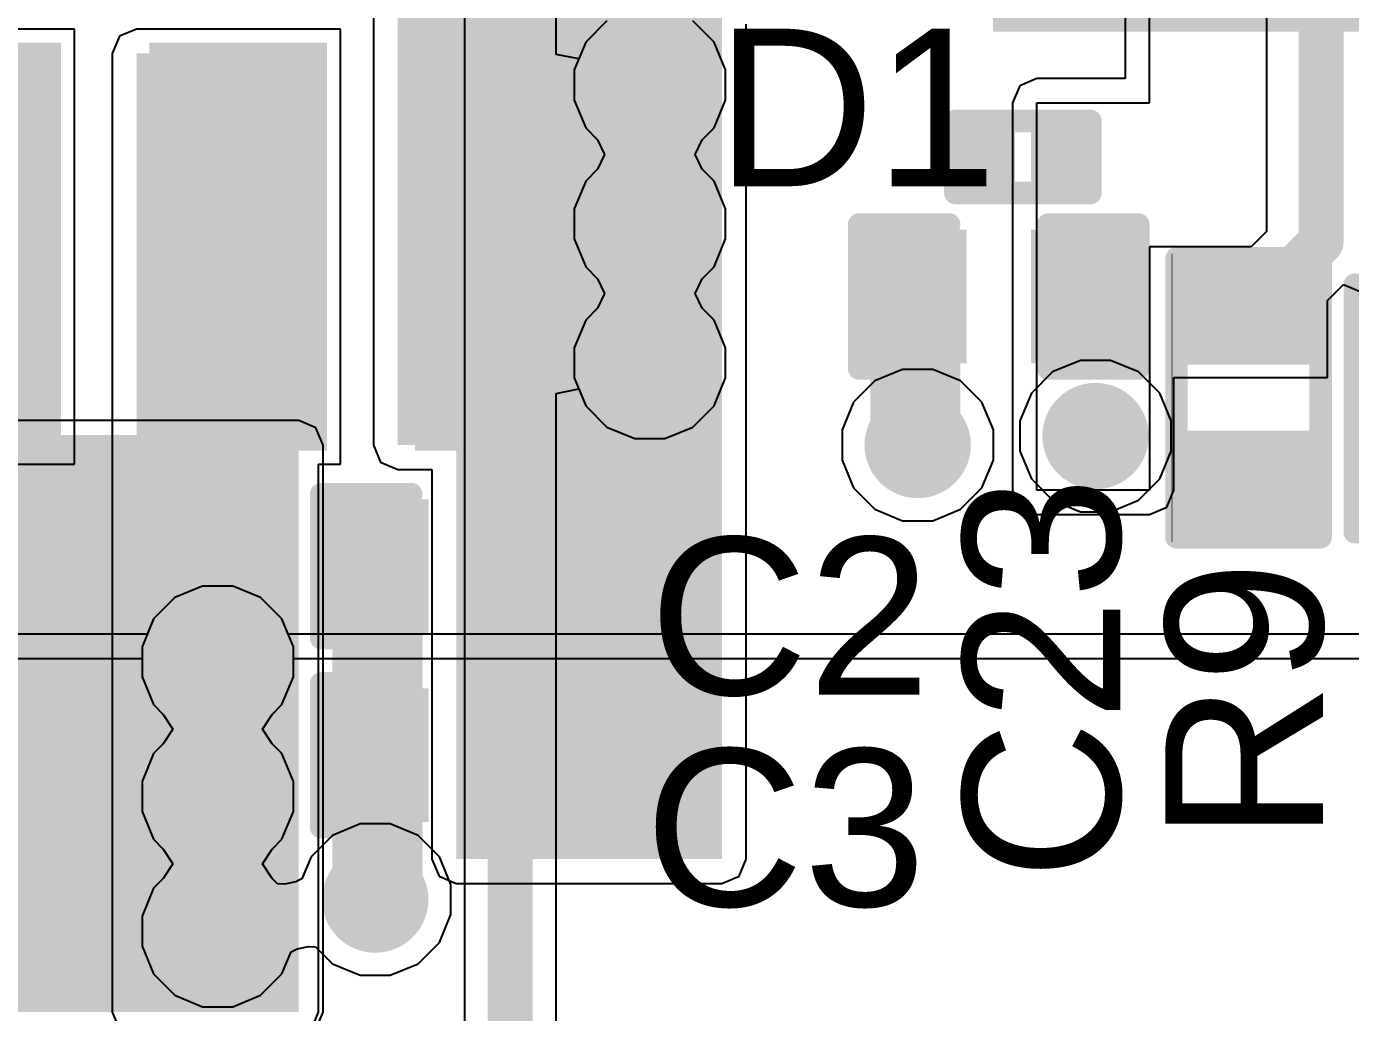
# Model space of a CAD drawing. Header units: inches. Extents: x -4.4 to 45.3, y -0.3 to 53.7.
# Drawn here: x 13.45 to 20.92, y 37.44 to 43 of the extents above; entities that cross this region are included whole.
import ezdxf

# ---------------------------------------------------------------- set-up
doc = ezdxf.new("R2010")
doc.units = ezdxf.units.IN
for name, color, linetype in [('Bottom Layer', 5, 'Continuous'), ('Bottom Paste', 16, 'Continuous'), ('Bottom Solder', 6, 'Continuous'), ('Signal_1', 16, 'Continuous'), ('Signal_2', 76, 'Continuous'), ('Top Layer', 1, 'Continuous'), ('Top Overlay', 2, 'Continuous'), ('Top Paste', 8, 'Continuous'), ('Top Solder', 216, 'Continuous'), ('Via Holes', 16, 'Continuous')]:
    doc.layers.add(name, color=color, linetype=linetype)
doc.styles.add('Arial', font='', dxfattribs={"height": 0.2})
doc.styles.get('Arial').set_extended_font_data('Arial')

# ---------------------------------------------------------------- blocks, each defined once
blk = doc.blocks.new('S___23_4')
at = {"layer": 'Top Layer'}
for points in [[(-0.41, 1.46), (0.41, 1.46), (0.41, 0.54), (-0.41, 0.54)], [(-1.36, -0.54), (-0.54, -0.54), (-0.54, -1.46), (-1.36, -1.46)], [(0.54, -0.54), (1.36, -0.54), (1.36, -1.46), (0.54, -1.46)]]:
    blk.add_hatch(color=1, dxfattribs=at).paths.add_polyline_path(points)
at = {"layer": 'Top Paste'}
for points in [[(-0.41, 1.46), (0.41, 1.46), (0.41, 0.54), (-0.41, 0.54)], [(-1.36, -0.54), (-0.54, -0.54), (-0.54, -1.46), (-1.36, -1.46)], [(0.54, -0.54), (1.36, -0.54), (1.36, -1.46), (0.54, -1.46)]]:
    blk.add_hatch(color=8, dxfattribs=at).paths.add_polyline_path(points)
at = {"layer": 'Top Solder'}
for points in [[(-0.5116, 1.5616), (0.5116, 1.5616), (0.5116, 0.4384), (-0.5116, 0.4384)], [(-1.4616, -0.4384), (-0.4384, -0.4384), (-0.4384, -1.5616), (-1.4616, -1.5616)], [(0.4384, -0.4384), (1.4616, -0.4384), (1.4616, -1.5616), (0.4384, -1.5616)]]:
    blk.add_hatch(color=216, dxfattribs=at).paths.add_polyline_path(points)
at = {"layer": 'Top Overlay'}
for points in [[(-1.5494, 0.8128, 0.127, 0.127, 0), (-1.5494, -0.5842, 0.127, 0.127, 0)], [(-0.5588, 0.8128, 0.127, 0.127, 0), (-1.5494, 0.8128, 0.127, 0.127, 0)], [(1.5494, 0.8128, 0.127, 0.127, 0), (0.5588, 0.8128, 0.127, 0.127, 0)], [(1.5494, 0.8128, 0.127, 0.127, 0), (1.5494, -0.5842, 0.127, 0.127, 0)], [(0.3302, -0.7874, 0.127, 0.127, 0), (-0.3302, -0.7874, 0.127, 0.127, 0)], [(-1.5494, -1.1684, 0.127, 0.127, 0), (-1.6764, -1.0414, 0.127, 0.127, 0)], [(-1.6764, -1.0414, 0.127, 0.127, 0), (-1.6764, -1.2954, 0.127, 0.127, 0)], [(-1.5494, -1.1684, 0.127, 0.127, 0), (-1.6764, -1.2954, 0.127, 0.127, 0)]]:
    blk.add_lwpolyline(points, format="xyseb", dxfattribs=at)
for points in [[(-1.5812, 0.8128, 0.0635, 0.0635, 1), (-1.5176, 0.8128, 0.0635, 0.0635, 1)], [(-1.5812, 0.8128, 0.0635, 0.0635, 1), (-1.5176, 0.8128, 0.0635, 0.0635, 1)], [(-0.5905, 0.8128, 0.0635, 0.0635, 1), (-0.5271, 0.8128, 0.0635, 0.0635, 1)], [(0.5271, 0.8128, 0.0635, 0.0635, 1), (0.5905, 0.8128, 0.0635, 0.0635, 1)], [(1.5176, 0.8128, 0.0635, 0.0635, 1), (1.5812, 0.8128, 0.0635, 0.0635, 1)], [(1.5176, 0.8128, 0.0635, 0.0635, 1), (1.5812, 0.8128, 0.0635, 0.0635, 1)], [(-1.5812, -0.5842, 0.0635, 0.0635, 1), (-1.5176, -0.5842, 0.0635, 0.0635, 1)], [(1.5176, -0.5842, 0.0635, 0.0635, 1), (1.5812, -0.5842, 0.0635, 0.0635, 1)], [(-0.3619, -0.7874, 0.0635, 0.0635, 1), (-0.2984, -0.7874, 0.0635, 0.0635, 1)], [(0.2984, -0.7874, 0.0635, 0.0635, 1), (0.3619, -0.7874, 0.0635, 0.0635, 1)], [(-1.7082, -1.0414, 0.0635, 0.0635, 1), (-1.6446, -1.0414, 0.0635, 0.0635, 1)], [(-1.7082, -1.0414, 0.0635, 0.0635, 1), (-1.6446, -1.0414, 0.0635, 0.0635, 1)], [(-1.5812, -1.1684, 0.0635, 0.0635, 1), (-1.5176, -1.1684, 0.0635, 0.0635, 1)], [(-1.5812, -1.1684, 0.0635, 0.0635, 1), (-1.5176, -1.1684, 0.0635, 0.0635, 1)], [(-1.7082, -1.2954, 0.0635, 0.0635, 1), (-1.6446, -1.2954, 0.0635, 0.0635, 1)], [(-1.7082, -1.2954, 0.0635, 0.0635, 1), (-1.6446, -1.2954, 0.0635, 0.0635, 1)]]:
    blk.add_lwpolyline(points, format="xyseb", close=True, dxfattribs=at)
blk = doc.blocks.new('TYPE_C_31_M_12__32')
at = {"layer": 'Top Solder'}
for points in [[(2.0016, 1.6734), (1.4984, 1.6734), (1.4984, 3.0766), (2.0016, 3.0766)], [(2.8016, 1.6734), (1.9984, 1.6734), (1.9984, 3.0766), (2.8016, 3.0766)], [(2.7984, 3.0766), (3.6016, 3.0766), (3.6016, 1.6734), (2.7984, 1.6734)]]:
    blk.add_hatch(color=216, dxfattribs=at).paths.add_polyline_path(points)
blk = doc.blocks.new('SMB__B_44')
at = {"layer": 'Bottom Layer'}
blk.add_hatch(color=5, dxfattribs=at).paths.add_polyline_path([(-0.9, 1.2), (-0.9, -1.2), (-3.7, -1.2), (-3.7, 1.2)])
at = {"layer": 'Bottom Paste'}
blk.add_hatch(color=16, dxfattribs=at).paths.add_polyline_path([(-0.9, 1.2), (-0.9, -1.2), (-3.7, -1.2), (-3.7, 1.2)])
at = {"layer": 'Bottom Solder'}
blk.add_hatch(color=6, dxfattribs=at).paths.add_polyline_path([(-0.7984, 1.3016), (-0.7984, -1.3016), (-3.8016, -1.3016), (-3.8016, 1.3016)])
blk = doc.blocks.new('SOT_223_5_55')
at = {"layer": 'Top Layer'}
for points in [[(1.75, 2.0501), (-1.75, 2.0501), (-1.75, 4.2501), (1.75, 4.2501)], [(-1.7999, -4.2501), (-2.6999, -4.2501), (-2.6999, -2.0501), (-1.7999, -2.0501)], [(-0.3001, -4.2501), (-1.2001, -4.2501), (-1.2001, -2.0501), (-0.3001, -2.0501)], [(1.2001, -4.2501), (0.3001, -4.2501), (0.3001, -2.0501), (1.2001, -2.0501)], [(2.6999, -4.2501), (1.7999, -4.2501), (1.7999, -2.0501), (2.6999, -2.0501)]]:
    blk.add_hatch(color=1, dxfattribs=at).paths.add_polyline_path(points)
at = {"layer": 'Top Paste'}
for points in [[(1.75, 2.0501), (-1.75, 2.0501), (-1.75, 4.2501), (1.75, 4.2501)], [(-1.7999, -4.2501), (-2.6999, -4.2501), (-2.6999, -2.0501), (-1.7999, -2.0501)], [(-0.3001, -4.2501), (-1.2001, -4.2501), (-1.2001, -2.0501), (-0.3001, -2.0501)], [(1.2001, -4.2501), (0.3001, -4.2501), (0.3001, -2.0501), (1.2001, -2.0501)], [(2.6999, -4.2501), (1.7999, -4.2501), (1.7999, -2.0501), (2.6999, -2.0501)]]:
    blk.add_hatch(color=8, dxfattribs=at).paths.add_polyline_path(points)
at = {"layer": 'Top Solder'}
for points in [[(1.8008, 1.9993), (-1.8008, 1.9993), (-1.8008, 4.3009), (1.8008, 4.3009)], [(-1.7491, -4.3009), (-2.7507, -4.3009), (-2.7507, -1.9993), (-1.7491, -1.9993)], [(-0.2493, -4.3009), (-1.2509, -4.3009), (-1.2509, -1.9993), (-0.2493, -1.9993)], [(1.2509, -4.3009), (0.2493, -4.3009), (0.2493, -1.9993), (1.2509, -1.9993)], [(2.7507, -4.3009), (1.7491, -4.3009), (1.7491, -1.9993), (2.7507, -1.9993)]]:
    blk.add_hatch(color=216, dxfattribs=at).paths.add_polyline_path(points)
at = {"layer": 'Top Overlay'}
for points in [[(-3.302, 1.778, 0.127, 0.127, 0), (3.302, 1.778, 0.127, 0.127, 0)], [(-3.302, -1.778, 0.127, 0.127, 0), (-3.302, 1.778, 0.127, 0.127, 0)], [(3.302, -1.778, 0.127, 0.127, 0), (3.302, 1.778, 0.127, 0.127, 0)], [(-3.302, -1.778, 0.127, 0.127, 0), (3.302, -1.778, 0.127, 0.127, 0)], [(-2.9718, -3.2766, 0.127, 0.127, 0), (-2.9718, -3.0226, 0.127, 0.127, 0)], [(-2.9718, -3.0226, 0.127, 0.127, 0), (-2.8448, -3.1496, 0.127, 0.127, 0)], [(-2.9718, -3.2766, 0.127, 0.127, 0), (-2.8448, -3.1496, 0.127, 0.127, 0)]]:
    blk.add_lwpolyline(points, format="xyseb", dxfattribs=at)
for points in [[(-3.3338, 1.778, 0.0635, 0.0635, 1), (-3.2702, 1.778, 0.0635, 0.0635, 1)], [(-3.3338, 1.778, 0.0635, 0.0635, 1), (-3.2702, 1.778, 0.0635, 0.0635, 1)], [(3.2702, 1.778, 0.0635, 0.0635, 1), (3.3338, 1.778, 0.0635, 0.0635, 1)], [(3.2702, 1.778, 0.0635, 0.0635, 1), (3.3338, 1.778, 0.0635, 0.0635, 1)], [(-3.3338, -1.778, 0.0635, 0.0635, 1), (-3.2702, -1.778, 0.0635, 0.0635, 1)], [(-3.3338, -1.778, 0.0635, 0.0635, 1), (-3.2702, -1.778, 0.0635, 0.0635, 1)], [(3.2702, -1.778, 0.0635, 0.0635, 1), (3.3338, -1.778, 0.0635, 0.0635, 1)], [(3.2702, -1.778, 0.0635, 0.0635, 1), (3.3338, -1.778, 0.0635, 0.0635, 1)], [(-3.0036, -3.0226, 0.0635, 0.0635, 1), (-2.94, -3.0226, 0.0635, 0.0635, 1)], [(-3.0036, -3.0226, 0.0635, 0.0635, 1), (-2.94, -3.0226, 0.0635, 0.0635, 1)], [(-2.8765, -3.1496, 0.0635, 0.0635, 1), (-2.8131, -3.1496, 0.0635, 0.0635, 1)], [(-2.8765, -3.1496, 0.0635, 0.0635, 1), (-2.8131, -3.1496, 0.0635, 0.0635, 1)], [(-3.0036, -3.2766, 0.0635, 0.0635, 1), (-2.94, -3.2766, 0.0635, 0.0635, 1)], [(-3.0036, -3.2766, 0.0635, 0.0635, 1), (-2.94, -3.2766, 0.0635, 0.0635, 1)]]:
    blk.add_lwpolyline(points, format="xyseb", close=True, dxfattribs=at)
blk = doc.blocks.new('R___0402_60')
at = {"layer": 'Top Layer'}
for points in [[(-0.6985, -0.3175), (-0.6985, 0.3175), (-0.2413, 0.3175), (-0.2413, -0.3175)], [(0.2413, -0.3175), (0.2413, 0.3175), (0.6985, 0.3175), (0.6985, -0.3175)]]:
    blk.add_hatch(color=1, dxfattribs=at).paths.add_polyline_path(points)
at = {"layer": 'Top Paste'}
for points in [[(-0.6985, -0.3175), (-0.6985, 0.3175), (-0.2413, 0.3175), (-0.2413, -0.3175)], [(0.2413, -0.3175), (0.2413, 0.3175), (0.6985, 0.3175), (0.6985, -0.3175)]]:
    blk.add_hatch(color=8, dxfattribs=at).paths.add_polyline_path(points)
at = {"layer": 'Top Solder'}
for points in [[(-0.7535, -0.3725), (-0.7535, 0.3725), (-0.1863, 0.3725), (-0.1863, -0.3725)], [(0.1863, -0.3725), (0.1863, 0.3725), (0.7535, 0.3725), (0.7535, -0.3725)]]:
    blk.add_hatch(color=216, dxfattribs=at).paths.add_polyline_path(points)
at = {"layer": 'Top Overlay'}
for points in [[(-0.7874, -0.4064, 0.127, 0.127, 0), (-0.7874, 0.4064, 0.127, 0.127, 0)], [(0.7874, 0.4064, 0.127, 0.127, 0), (-0.7874, 0.4064, 0.127, 0.127, 0)], [(0.7874, -0.4064, 0.127, 0.127, 0), (0.7874, 0.4064, 0.127, 0.127, 0)], [(0.7874, -0.4064, 0.127, 0.127, 0), (-0.7874, -0.4064, 0.127, 0.127, 0)], [(0.8128, -0.4318, 0.00323, 0.00323, 0), (-0.8128, -0.4318, 0.00323, 0.00323, 0)]]:
    blk.add_lwpolyline(points, format="xyseb", dxfattribs=at)
for points in [[(-0.8191, 0.4064, 0.0635, 0.0635, 1), (-0.7556, 0.4064, 0.0635, 0.0635, 1)], [(-0.8191, 0.4064, 0.0635, 0.0635, 1), (-0.7556, 0.4064, 0.0635, 0.0635, 1)], [(0.7556, 0.4064, 0.0635, 0.0635, 1), (0.8191, 0.4064, 0.0635, 0.0635, 1)], [(0.7556, 0.4064, 0.0635, 0.0635, 1), (0.8191, 0.4064, 0.0635, 0.0635, 1)], [(-0.8191, -0.4064, 0.0635, 0.0635, 1), (-0.7556, -0.4064, 0.0635, 0.0635, 1)], [(-0.8191, -0.4064, 0.0635, 0.0635, 1), (-0.7556, -0.4064, 0.0635, 0.0635, 1)], [(0.7556, -0.4064, 0.0635, 0.0635, 1), (0.8191, -0.4064, 0.0635, 0.0635, 1)], [(0.7556, -0.4064, 0.0635, 0.0635, 1), (0.8191, -0.4064, 0.0635, 0.0635, 1)], [(-0.8136, -0.4318, 0.00161, 0.00161, 1), (-0.812, -0.4318, 0.00161, 0.00161, 1)], [(0.812, -0.4318, 0.00161, 0.00161, 1), (0.8136, -0.4318, 0.00161, 0.00161, 1)]]:
    blk.add_lwpolyline(points, format="xyseb", close=True, dxfattribs=at)
blk = doc.blocks.new('DSN0603_2_73')
at = {"layer": 'Top Layer'}
for points in [[(-0.3, 0.12), (-0.1, 0.12), (-0.1, -0.12), (-0.3, -0.12)], [(0.1, 0.12), (0.3, 0.12), (0.3, -0.12), (0.1, -0.12)]]:
    blk.add_hatch(color=1, dxfattribs=at).paths.add_polyline_path(points)
at = {"layer": 'Top Paste'}
for points in [[(-0.3, 0.12), (-0.1, 0.12), (-0.1, -0.12), (-0.3, -0.12)], [(0.1, 0.12), (0.3, 0.12), (0.3, -0.12), (0.1, -0.12)]]:
    blk.add_hatch(color=8, dxfattribs=at).paths.add_polyline_path(points)
at = {"layer": 'Top Solder'}
for points in [[(-0.355, 0.175), (-0.045, 0.175), (-0.045, -0.175), (-0.355, -0.175)], [(0.045, 0.175), (0.355, 0.175), (0.355, -0.175), (0.045, -0.175)]]:
    blk.add_hatch(color=216, dxfattribs=at).paths.add_polyline_path(points)
at = {"layer": 'Top Overlay'}
for points in [[(-0.381, 0.2032, 0.127, 0.127, 0), (-0.381, -0.2032, 0.127, 0.127, 0)], [(0.381, 0.2032, 0.127, 0.127, 0), (-0.381, 0.2032, 0.127, 0.127, 0)], [(0.381, 0.2032, 0.127, 0.127, 0), (0.381, -0.2032, 0.127, 0.127, 0)], [(0.381, -0.2032, 0.127, 0.127, 0), (-0.381, -0.2032, 0.127, 0.127, 0)]]:
    blk.add_lwpolyline(points, format="xyseb", dxfattribs=at)
for points in [[(-0.4128, 0.2032, 0.0635, 0.0635, 1), (-0.3493, 0.2032, 0.0635, 0.0635, 1)], [(-0.4128, 0.2032, 0.0635, 0.0635, 1), (-0.3493, 0.2032, 0.0635, 0.0635, 1)], [(0.3493, 0.2032, 0.0635, 0.0635, 1), (0.4128, 0.2032, 0.0635, 0.0635, 1)], [(0.3493, 0.2032, 0.0635, 0.0635, 1), (0.4128, 0.2032, 0.0635, 0.0635, 1)], [(-0.4128, -0.2032, 0.0635, 0.0635, 1), (-0.3493, -0.2032, 0.0635, 0.0635, 1)], [(-0.4128, -0.2032, 0.0635, 0.0635, 1), (-0.3493, -0.2032, 0.0635, 0.0635, 1)], [(0.3493, -0.2032, 0.0635, 0.0635, 1), (0.4128, -0.2032, 0.0635, 0.0635, 1)], [(0.3493, -0.2032, 0.0635, 0.0635, 1), (0.4128, -0.2032, 0.0635, 0.0635, 1)]]:
    blk.add_lwpolyline(points, format="xyseb", close=True, dxfattribs=at)
blk = doc.blocks.new('C___0402_74')
at = {"layer": 'Top Layer'}
for points in [[(-0.6985, -0.3175), (-0.6985, 0.3175), (-0.2413, 0.3175), (-0.2413, -0.3175)], [(0.2413, -0.3175), (0.2413, 0.3175), (0.6985, 0.3175), (0.6985, -0.3175)]]:
    blk.add_hatch(color=1, dxfattribs=at).paths.add_polyline_path(points)
at = {"layer": 'Top Paste'}
for points in [[(-0.6985, -0.3175), (-0.6985, 0.3175), (-0.2413, 0.3175), (-0.2413, -0.3175)], [(0.2413, -0.3175), (0.2413, 0.3175), (0.6985, 0.3175), (0.6985, -0.3175)]]:
    blk.add_hatch(color=8, dxfattribs=at).paths.add_polyline_path(points)
at = {"layer": 'Top Solder'}
for points in [[(-0.7585, -0.3775), (-0.7585, 0.3775), (-0.1813, 0.3775), (-0.1813, -0.3775)], [(0.1813, -0.3775), (0.1813, 0.3775), (0.7585, 0.3775), (0.7585, -0.3775)]]:
    blk.add_hatch(color=216, dxfattribs=at).paths.add_polyline_path(points)
at = {"layer": 'Top Overlay'}
for points in [[(-0.2794, 0.4064, 0.127, 0.127, 0), (-0.7874, 0.4064, 0.127, 0.127, 0)], [(-0.7874, 0.4064, 0.127, 0.127, 0), (-0.7874, -0.4064, 0.127, 0.127, 0)], [(0.7874, 0.4064, 0.127, 0.127, 0), (0.2794, 0.4064, 0.127, 0.127, 0)], [(0.7874, 0.4064, 0.127, 0.127, 0), (0.7874, -0.4064, 0.127, 0.127, 0)], [(-0.2794, -0.4064, 0.127, 0.127, 0), (-0.7874, -0.4064, 0.127, 0.127, 0)], [(0.7874, -0.4064, 0.127, 0.127, 0), (0.2794, -0.4064, 0.127, 0.127, 0)]]:
    blk.add_lwpolyline(points, format="xyseb", dxfattribs=at)
for points in [[(-0.8191, 0.4064, 0.0635, 0.0635, 1), (-0.7556, 0.4064, 0.0635, 0.0635, 1)], [(-0.8191, 0.4064, 0.0635, 0.0635, 1), (-0.7556, 0.4064, 0.0635, 0.0635, 1)], [(-0.3111, 0.4064, 0.0635, 0.0635, 1), (-0.2477, 0.4064, 0.0635, 0.0635, 1)], [(0.2477, 0.4064, 0.0635, 0.0635, 1), (0.3111, 0.4064, 0.0635, 0.0635, 1)], [(0.7556, 0.4064, 0.0635, 0.0635, 1), (0.8191, 0.4064, 0.0635, 0.0635, 1)], [(0.7556, 0.4064, 0.0635, 0.0635, 1), (0.8191, 0.4064, 0.0635, 0.0635, 1)], [(-0.8191, -0.4064, 0.0635, 0.0635, 1), (-0.7556, -0.4064, 0.0635, 0.0635, 1)], [(-0.8191, -0.4064, 0.0635, 0.0635, 1), (-0.7556, -0.4064, 0.0635, 0.0635, 1)], [(-0.3111, -0.4064, 0.0635, 0.0635, 1), (-0.2477, -0.4064, 0.0635, 0.0635, 1)], [(0.2477, -0.4064, 0.0635, 0.0635, 1), (0.3111, -0.4064, 0.0635, 0.0635, 1)], [(0.7556, -0.4064, 0.0635, 0.0635, 1), (0.8191, -0.4064, 0.0635, 0.0635, 1)], [(0.7556, -0.4064, 0.0635, 0.0635, 1), (0.8191, -0.4064, 0.0635, 0.0635, 1)]]:
    blk.add_lwpolyline(points, format="xyseb", close=True, dxfattribs=at)
blk = doc.blocks.new('C___0402_92')
at = {"layer": 'Top Layer'}
for points in [[(-0.6985, -0.3175), (-0.6985, 0.3175), (-0.2413, 0.3175), (-0.2413, -0.3175)], [(0.2413, -0.3175), (0.2413, 0.3175), (0.6985, 0.3175), (0.6985, -0.3175)]]:
    blk.add_hatch(color=1, dxfattribs=at).paths.add_polyline_path(points)
at = {"layer": 'Top Paste'}
for points in [[(-0.6985, -0.3175), (-0.6985, 0.3175), (-0.2413, 0.3175), (-0.2413, -0.3175)], [(0.2413, -0.3175), (0.2413, 0.3175), (0.6985, 0.3175), (0.6985, -0.3175)]]:
    blk.add_hatch(color=8, dxfattribs=at).paths.add_polyline_path(points)
at = {"layer": 'Top Solder'}
for points in [[(-0.7585, -0.3775), (-0.7585, 0.3775), (-0.1813, 0.3775), (-0.1813, -0.3775)], [(0.1813, -0.3775), (0.1813, 0.3775), (0.7585, 0.3775), (0.7585, -0.3775)]]:
    blk.add_hatch(color=216, dxfattribs=at).paths.add_polyline_path(points)
at = {"layer": 'Top Overlay'}
for points in [[(-0.7874, -0.4064, 0.127, 0.127, 0), (-0.7874, 0.4064, 0.127, 0.127, 0)], [(-0.7874, 0.4064, 0.127, 0.127, 0), (-0.2794, 0.4064, 0.127, 0.127, 0)], [(0.2794, 0.4064, 0.127, 0.127, 0), (0.7874, 0.4064, 0.127, 0.127, 0)], [(0.7874, -0.4064, 0.127, 0.127, 0), (0.7874, 0.4064, 0.127, 0.127, 0)], [(-0.7874, -0.4064, 0.127, 0.127, 0), (-0.2794, -0.4064, 0.127, 0.127, 0)], [(0.2794, -0.4064, 0.127, 0.127, 0), (0.7874, -0.4064, 0.127, 0.127, 0)]]:
    blk.add_lwpolyline(points, format="xyseb", dxfattribs=at)
for points in [[(-0.8191, 0.4064, 0.0635, 0.0635, 1), (-0.7556, 0.4064, 0.0635, 0.0635, 1)], [(-0.8191, 0.4064, 0.0635, 0.0635, 1), (-0.7556, 0.4064, 0.0635, 0.0635, 1)], [(-0.3111, 0.4064, 0.0635, 0.0635, 1), (-0.2477, 0.4064, 0.0635, 0.0635, 1)], [(0.2477, 0.4064, 0.0635, 0.0635, 1), (0.3111, 0.4064, 0.0635, 0.0635, 1)], [(0.7556, 0.4064, 0.0635, 0.0635, 1), (0.8191, 0.4064, 0.0635, 0.0635, 1)], [(0.7556, 0.4064, 0.0635, 0.0635, 1), (0.8191, 0.4064, 0.0635, 0.0635, 1)], [(-0.8191, -0.4064, 0.0635, 0.0635, 1), (-0.7556, -0.4064, 0.0635, 0.0635, 1)], [(-0.8191, -0.4064, 0.0635, 0.0635, 1), (-0.7556, -0.4064, 0.0635, 0.0635, 1)], [(-0.3111, -0.4064, 0.0635, 0.0635, 1), (-0.2477, -0.4064, 0.0635, 0.0635, 1)], [(0.2477, -0.4064, 0.0635, 0.0635, 1), (0.3111, -0.4064, 0.0635, 0.0635, 1)], [(0.7556, -0.4064, 0.0635, 0.0635, 1), (0.8191, -0.4064, 0.0635, 0.0635, 1)], [(0.7556, -0.4064, 0.0635, 0.0635, 1), (0.8191, -0.4064, 0.0635, 0.0635, 1)]]:
    blk.add_lwpolyline(points, format="xyseb", close=True, dxfattribs=at)
blk = doc.blocks.new('C___0402_93')
at = {"layer": 'Top Layer'}
for points in [[(-0.6985, -0.3175), (-0.6985, 0.3175), (-0.2413, 0.3175), (-0.2413, -0.3175)], [(0.2413, -0.3175), (0.2413, 0.3175), (0.6985, 0.3175), (0.6985, -0.3175)]]:
    blk.add_hatch(color=1, dxfattribs=at).paths.add_polyline_path(points)
at = {"layer": 'Top Paste'}
for points in [[(-0.6985, -0.3175), (-0.6985, 0.3175), (-0.2413, 0.3175), (-0.2413, -0.3175)], [(0.2413, -0.3175), (0.2413, 0.3175), (0.6985, 0.3175), (0.6985, -0.3175)]]:
    blk.add_hatch(color=8, dxfattribs=at).paths.add_polyline_path(points)
at = {"layer": 'Top Solder'}
for points in [[(-0.7585, -0.3775), (-0.7585, 0.3775), (-0.1813, 0.3775), (-0.1813, -0.3775)], [(0.1813, -0.3775), (0.1813, 0.3775), (0.7585, 0.3775), (0.7585, -0.3775)]]:
    blk.add_hatch(color=216, dxfattribs=at).paths.add_polyline_path(points)
at = {"layer": 'Top Overlay'}
for points in [[(-0.7874, -0.4064, 0.127, 0.127, 0), (-0.7874, 0.4064, 0.127, 0.127, 0)], [(-0.7874, 0.4064, 0.127, 0.127, 0), (-0.2794, 0.4064, 0.127, 0.127, 0)], [(0.2794, 0.4064, 0.127, 0.127, 0), (0.7874, 0.4064, 0.127, 0.127, 0)], [(0.7874, -0.4064, 0.127, 0.127, 0), (0.7874, 0.4064, 0.127, 0.127, 0)], [(-0.7874, -0.4064, 0.127, 0.127, 0), (-0.2794, -0.4064, 0.127, 0.127, 0)], [(0.2794, -0.4064, 0.127, 0.127, 0), (0.7874, -0.4064, 0.127, 0.127, 0)]]:
    blk.add_lwpolyline(points, format="xyseb", dxfattribs=at)
for points in [[(-0.8191, 0.4064, 0.0635, 0.0635, 1), (-0.7556, 0.4064, 0.0635, 0.0635, 1)], [(-0.8191, 0.4064, 0.0635, 0.0635, 1), (-0.7556, 0.4064, 0.0635, 0.0635, 1)], [(-0.3111, 0.4064, 0.0635, 0.0635, 1), (-0.2477, 0.4064, 0.0635, 0.0635, 1)], [(0.2477, 0.4064, 0.0635, 0.0635, 1), (0.3111, 0.4064, 0.0635, 0.0635, 1)], [(0.7556, 0.4064, 0.0635, 0.0635, 1), (0.8191, 0.4064, 0.0635, 0.0635, 1)], [(0.7556, 0.4064, 0.0635, 0.0635, 1), (0.8191, 0.4064, 0.0635, 0.0635, 1)], [(-0.8191, -0.4064, 0.0635, 0.0635, 1), (-0.7556, -0.4064, 0.0635, 0.0635, 1)], [(-0.8191, -0.4064, 0.0635, 0.0635, 1), (-0.7556, -0.4064, 0.0635, 0.0635, 1)], [(-0.3111, -0.4064, 0.0635, 0.0635, 1), (-0.2477, -0.4064, 0.0635, 0.0635, 1)], [(0.2477, -0.4064, 0.0635, 0.0635, 1), (0.3111, -0.4064, 0.0635, 0.0635, 1)], [(0.7556, -0.4064, 0.0635, 0.0635, 1), (0.8191, -0.4064, 0.0635, 0.0635, 1)], [(0.7556, -0.4064, 0.0635, 0.0635, 1), (0.8191, -0.4064, 0.0635, 0.0635, 1)]]:
    blk.add_lwpolyline(points, format="xyseb", close=True, dxfattribs=at)
blk = doc.blocks.new('C___0402_94')
at = {"layer": 'Top Layer'}
for points in [[(-0.6985, -0.3175), (-0.6985, 0.3175), (-0.2413, 0.3175), (-0.2413, -0.3175)], [(0.2413, -0.3175), (0.2413, 0.3175), (0.6985, 0.3175), (0.6985, -0.3175)]]:
    blk.add_hatch(color=1, dxfattribs=at).paths.add_polyline_path(points)
at = {"layer": 'Top Paste'}
for points in [[(-0.6985, -0.3175), (-0.6985, 0.3175), (-0.2413, 0.3175), (-0.2413, -0.3175)], [(0.2413, -0.3175), (0.2413, 0.3175), (0.6985, 0.3175), (0.6985, -0.3175)]]:
    blk.add_hatch(color=8, dxfattribs=at).paths.add_polyline_path(points)
at = {"layer": 'Top Solder'}
for points in [[(-0.7585, -0.3775), (-0.7585, 0.3775), (-0.1813, 0.3775), (-0.1813, -0.3775)], [(0.1813, -0.3775), (0.1813, 0.3775), (0.7585, 0.3775), (0.7585, -0.3775)]]:
    blk.add_hatch(color=216, dxfattribs=at).paths.add_polyline_path(points)
at = {"layer": 'Top Overlay'}
for points in [[(-0.7874, -0.4064, 0.127, 0.127, 0), (-0.7874, 0.4064, 0.127, 0.127, 0)], [(-0.7874, 0.4064, 0.127, 0.127, 0), (-0.2794, 0.4064, 0.127, 0.127, 0)], [(0.2794, 0.4064, 0.127, 0.127, 0), (0.7874, 0.4064, 0.127, 0.127, 0)], [(0.7874, -0.4064, 0.127, 0.127, 0), (0.7874, 0.4064, 0.127, 0.127, 0)], [(-0.7874, -0.4064, 0.127, 0.127, 0), (-0.2794, -0.4064, 0.127, 0.127, 0)], [(0.2794, -0.4064, 0.127, 0.127, 0), (0.7874, -0.4064, 0.127, 0.127, 0)]]:
    blk.add_lwpolyline(points, format="xyseb", dxfattribs=at)
for points in [[(-0.8191, 0.4064, 0.0635, 0.0635, 1), (-0.7556, 0.4064, 0.0635, 0.0635, 1)], [(-0.8191, 0.4064, 0.0635, 0.0635, 1), (-0.7556, 0.4064, 0.0635, 0.0635, 1)], [(-0.3111, 0.4064, 0.0635, 0.0635, 1), (-0.2477, 0.4064, 0.0635, 0.0635, 1)], [(0.2477, 0.4064, 0.0635, 0.0635, 1), (0.3111, 0.4064, 0.0635, 0.0635, 1)], [(0.7556, 0.4064, 0.0635, 0.0635, 1), (0.8191, 0.4064, 0.0635, 0.0635, 1)], [(0.7556, 0.4064, 0.0635, 0.0635, 1), (0.8191, 0.4064, 0.0635, 0.0635, 1)], [(-0.8191, -0.4064, 0.0635, 0.0635, 1), (-0.7556, -0.4064, 0.0635, 0.0635, 1)], [(-0.8191, -0.4064, 0.0635, 0.0635, 1), (-0.7556, -0.4064, 0.0635, 0.0635, 1)], [(-0.3111, -0.4064, 0.0635, 0.0635, 1), (-0.2477, -0.4064, 0.0635, 0.0635, 1)], [(0.2477, -0.4064, 0.0635, 0.0635, 1), (0.3111, -0.4064, 0.0635, 0.0635, 1)], [(0.7556, -0.4064, 0.0635, 0.0635, 1), (0.8191, -0.4064, 0.0635, 0.0635, 1)], [(0.7556, -0.4064, 0.0635, 0.0635, 1), (0.8191, -0.4064, 0.0635, 0.0635, 1)]]:
    blk.add_lwpolyline(points, format="xyseb", close=True, dxfattribs=at)

msp = doc.modelspace()

# ---------------------------------------------------------------- hatches: boundary and pattern name
at = {"layer": 'Bottom Layer'}
h = msp.add_hatch(color=5, dxfattribs=at)
edge = h.paths.add_edge_path()
edge.add_arc((16.9672, 42.672), 0.3, 0, 360)
h = msp.add_hatch(color=5, dxfattribs=at)
edge = h.paths.add_edge_path()
edge.add_arc((16.9672, 41.8878), 0.3, 0, 360)
h = msp.add_hatch(color=5, dxfattribs=at)
edge = h.paths.add_edge_path()
edge.add_arc((16.9672, 41.1035), 0.3, 0, 360)
h = msp.add_hatch(color=5, dxfattribs=at)
edge = h.paths.add_edge_path()
edge.add_arc((18.4785, 40.64), 0.3, 0, 360)
h = msp.add_hatch(color=5, dxfattribs=at)
edge = h.paths.add_edge_path()
edge.add_arc((19.4818, 40.6908), 0.3, 0, 360)
msp.add_hatch(color=5, dxfattribs=at).paths.add_polyline_path([(11.8618, 37.4396), (14.986, 37.4396), (14.986, 40.64), (11.8618, 40.64)])
h = msp.add_hatch(color=5, dxfattribs=at)
edge = h.paths.add_edge_path()
edge.add_arc((14.5288, 39.4168), 0.3, 0, 360)
h = msp.add_hatch(color=5, dxfattribs=at)
edge = h.paths.add_edge_path()
edge.add_arc((14.5288, 38.6568), 0.3, 0, 360)
h = msp.add_hatch(color=5, dxfattribs=at)
edge = h.paths.add_edge_path()
edge.add_arc((15.4178, 38.0746), 0.3, 0, 360)
h = msp.add_hatch(color=5, dxfattribs=at)
edge = h.paths.add_edge_path()
edge.add_arc((14.5288, 37.8968), 0.3, 0, 360)
at = {"layer": 'Signal_1'}
h = msp.add_hatch(color=16, dxfattribs=at)
edge = h.paths.add_edge_path()
edge.add_arc((16.9672, 42.672), 0.3, 0, 360)
h = msp.add_hatch(color=16, dxfattribs=at)
edge = h.paths.add_edge_path()
edge.add_arc((16.9672, 41.8878), 0.3, 0, 360)
h = msp.add_hatch(color=16, dxfattribs=at)
edge = h.paths.add_edge_path()
edge.add_arc((16.9672, 41.1035), 0.3, 0, 360)
h = msp.add_hatch(color=16, dxfattribs=at)
edge = h.paths.add_edge_path()
edge.add_arc((18.4785, 40.64), 0.3, 0, 360)
h = msp.add_hatch(color=16, dxfattribs=at)
edge = h.paths.add_edge_path()
edge.add_arc((19.4818, 40.6908), 0.3, 0, 360)
h = msp.add_hatch(color=16, dxfattribs=at)
edge = h.paths.add_edge_path()
edge.add_arc((14.5288, 39.4168), 0.3, 0, 360)
h = msp.add_hatch(color=16, dxfattribs=at)
edge = h.paths.add_edge_path()
edge.add_arc((14.5288, 38.6568), 0.3, 0, 360)
h = msp.add_hatch(color=16, dxfattribs=at)
edge = h.paths.add_edge_path()
edge.add_arc((15.4178, 38.0746), 0.3, 0, 360)
h = msp.add_hatch(color=16, dxfattribs=at)
edge = h.paths.add_edge_path()
edge.add_arc((14.5288, 37.8968), 0.3, 0, 360)
at = {"layer": 'Signal_2'}
h = msp.add_hatch(color=76, dxfattribs=at)
edge = h.paths.add_edge_path()
edge.add_arc((16.9672, 42.672), 0.3, 0, 360)
h = msp.add_hatch(color=76, dxfattribs=at)
edge = h.paths.add_edge_path()
edge.add_arc((16.9672, 41.8878), 0.3, 0, 360)
h = msp.add_hatch(color=76, dxfattribs=at)
edge = h.paths.add_edge_path()
edge.add_arc((16.9672, 41.1035), 0.3, 0, 360)
h = msp.add_hatch(color=76, dxfattribs=at)
edge = h.paths.add_edge_path()
edge.add_arc((18.4785, 40.64), 0.3, 0, 360)
h = msp.add_hatch(color=76, dxfattribs=at)
edge = h.paths.add_edge_path()
edge.add_arc((19.4818, 40.6908), 0.3, 0, 360)
h = msp.add_hatch(color=76, dxfattribs=at)
edge = h.paths.add_edge_path()
edge.add_arc((14.5288, 39.4168), 0.3, 0, 360)
h = msp.add_hatch(color=76, dxfattribs=at)
edge = h.paths.add_edge_path()
edge.add_arc((14.5288, 38.6568), 0.3, 0, 360)
h = msp.add_hatch(color=76, dxfattribs=at)
edge = h.paths.add_edge_path()
edge.add_arc((15.4178, 38.0746), 0.3, 0, 360)
h = msp.add_hatch(color=76, dxfattribs=at)
edge = h.paths.add_edge_path()
edge.add_arc((14.5288, 37.8968), 0.3, 0, 360)
at = {"layer": 'Top Layer'}
for points in [[(15.5448, 40.64), (16.0675, 40.64), (16.0675, 43.1292), (15.5448, 43.1292)], [(15.875, 38.3032), (17.3736, 38.3032), (17.3736, 43.1292), (15.875, 43.1292)], [(14.0716, 37.4396), (14.9606, 37.4396), (14.9606, 42.8498), (14.0716, 42.8498)]]:
    msp.add_hatch(color=1, dxfattribs=at).paths.add_polyline_path(points)
h = msp.add_hatch(color=1, dxfattribs=at)
edge = h.paths.add_edge_path()
edge.add_arc((16.9672, 42.672), 0.3, 0, 360)
h = msp.add_hatch(color=1, dxfattribs=at)
edge = h.paths.add_edge_path()
edge.add_arc((16.9672, 41.8878), 0.3, 0, 360)
h = msp.add_hatch(color=1, dxfattribs=at)
edge = h.paths.add_edge_path()
edge.add_arc((16.9672, 41.1035), 0.3, 0, 360)
h = msp.add_hatch(color=1, dxfattribs=at)
edge = h.paths.add_edge_path()
edge.add_arc((18.4785, 40.64), 0.3, 0, 360)
h = msp.add_hatch(color=1, dxfattribs=at)
edge = h.paths.add_edge_path()
edge.add_arc((19.4818, 40.6908), 0.3, 0, 360)
h = msp.add_hatch(color=1, dxfattribs=at)
edge = h.paths.add_edge_path()
edge.add_arc((14.5288, 39.4168), 0.3, 0, 360)
h = msp.add_hatch(color=1, dxfattribs=at)
edge = h.paths.add_edge_path()
edge.add_arc((14.5288, 38.6568), 0.3, 0, 360)
h = msp.add_hatch(color=1, dxfattribs=at)
edge = h.paths.add_edge_path()
edge.add_arc((15.4178, 38.0746), 0.3, 0, 360)
h = msp.add_hatch(color=1, dxfattribs=at)
edge = h.paths.add_edge_path()
edge.add_arc((14.5288, 37.8968), 0.3, 0, 360)
at = {"layer": 'Via Holes'}
h = msp.add_hatch(color=7, dxfattribs=at)
edge = h.paths.add_edge_path()
edge.add_arc((16.9672, 42.672), 0.15, 0, 360)
h = msp.add_hatch(color=7, dxfattribs=at)
edge = h.paths.add_edge_path()
edge.add_arc((16.9672, 41.8878), 0.15, 0, 360)
h = msp.add_hatch(color=7, dxfattribs=at)
edge = h.paths.add_edge_path()
edge.add_arc((16.9672, 41.1035), 0.15, 0, 360)
h = msp.add_hatch(color=7, dxfattribs=at)
edge = h.paths.add_edge_path()
edge.add_arc((18.4785, 40.64), 0.15, 0, 360)
h = msp.add_hatch(color=7, dxfattribs=at)
edge = h.paths.add_edge_path()
edge.add_arc((19.4818, 40.6908), 0.15, 0, 360)
h = msp.add_hatch(color=7, dxfattribs=at)
edge = h.paths.add_edge_path()
edge.add_arc((14.5288, 39.4168), 0.15, 0, 360)
h = msp.add_hatch(color=7, dxfattribs=at)
edge = h.paths.add_edge_path()
edge.add_arc((14.5288, 38.6568), 0.15, 0, 360)
h = msp.add_hatch(color=7, dxfattribs=at)
edge = h.paths.add_edge_path()
edge.add_arc((15.4178, 38.0746), 0.15, 0, 360)
h = msp.add_hatch(color=7, dxfattribs=at)
edge = h.paths.add_edge_path()
edge.add_arc((14.5288, 37.8968), 0.15, 0, 360)

# ---------------------------------------------------------------- linework, layer by layer
at = {"layer": 'Bottom Layer'}
for p, q in [((15.9208, 45.4914), (15.9208, 36.8046)), ((16.4388, 42.8439), (16.4388, 45.3841)), ((16.7253, 43.034), (16.6052, 42.9139)), ((17.3292, 42.9139), (17.2091, 43.034)), ((16.6052, 42.9139), (16.5658, 42.8186)), ((17.3942, 42.7569), (17.3292, 42.9139)), ((16.5658, 42.8186), (16.4388, 42.8439)), ((17.3942, 42.5871), (17.3942, 42.7569)), ((17.3292, 42.4301), (17.3942, 42.5871)), ((17.2232, 42.2799), (17.2619, 42.3629)), ((17.2619, 42.3629), (17.3292, 42.4301)), ((17.2619, 42.1969), (17.2232, 42.2799)), ((17.3292, 42.1296), (17.2619, 42.1969)), ((17.3942, 41.9727), (17.3292, 42.1296)), ((17.3942, 41.8028), (17.3942, 41.9727)), ((17.3292, 41.6459), (17.3942, 41.8028)), ((17.2619, 41.5786), (17.3292, 41.6459)), ((17.2232, 41.4957), (17.2619, 41.5786)), ((17.2619, 41.4127), (17.2232, 41.4957)), ((17.3292, 41.3454), (17.2619, 41.4127)), ((17.3942, 41.1885), (17.3292, 41.3454)), ((17.3942, 41.0186), (17.3942, 41.1885)), ((19.3969, 41.1178), (19.2399, 41.0528)), ((19.5667, 41.1178), (19.3969, 41.1178)), ((19.7237, 41.0528), (19.5667, 41.1178)), ((17.3292, 40.8617), (17.3942, 41.0186)), ((19.2399, 41.0528), (19.1198, 40.9327)), ((19.8438, 40.9327), (19.7237, 41.0528)), ((16.4388, 40.9316), (16.5658, 40.9569)), ((16.5658, 40.9569), (16.6052, 40.8617)), ((16.4388, 36.9119), (16.4388, 40.9316)), ((19.1198, 40.9327), (19.0548, 40.7757)), ((19.9088, 40.7757), (19.8438, 40.9327)), ((16.6052, 40.8617), (16.7253, 40.7416)), ((17.2091, 40.7416), (17.3292, 40.8617)), ((14.986, 40.7775), (11.8618, 40.7775)), ((15.0832, 40.7372), (14.986, 40.7775)), ((15.1235, 40.64), (15.0832, 40.7372)), ((16.7253, 40.7416), (16.8823, 40.6766)), ((17.0522, 40.6766), (17.2091, 40.7416)), ((19.0548, 40.7757), (19.0548, 40.6059)), ((19.9088, 40.6059), (19.9088, 40.7757)), ((16.8823, 40.6766), (17.0522, 40.6766)), ((15.1235, 37.4396), (15.1235, 40.64)), ((19.0548, 40.6059), (19.1198, 40.4489)), ((19.8438, 40.4489), (19.9088, 40.6059)), ((19.1198, 40.4489), (19.2399, 40.3288)), ((19.7237, 40.3288), (19.8438, 40.4489)), ((19.2399, 40.3288), (19.3969, 40.2638)), ((19.5667, 40.2638), (19.7237, 40.3288)), ((19.3969, 40.2638), (19.5667, 40.2638)), ((15.0832, 37.3424), (15.1235, 37.4396))]:
    msp.add_line(p, q, dxfattribs=at)
msp.add_lwpolyline([(16.1798, 36.8046, 0.254, 0.254, 0), (16.1798, 45.4914, 0.254, 0.254, 0)], format="xyseb", dxfattribs=at)
at = {"layer": 'Signal_1'}
for p, q in [((19.3969, 41.1178), (19.2399, 41.0528)), ((19.5667, 41.1178), (19.3969, 41.1178)), ((19.7237, 41.0528), (19.5667, 41.1178)), ((18.3936, 41.067), (18.2366, 41.002)), ((18.5634, 41.067), (18.3936, 41.067)), ((18.7204, 41.002), (18.5634, 41.067)), ((19.2399, 41.0528), (19.1198, 40.9327)), ((19.8438, 40.9327), (19.7237, 41.0528)), ((18.2366, 41.002), (18.1165, 40.8819)), ((18.8405, 40.8819), (18.7204, 41.002)), ((18.1165, 40.8819), (18.0515, 40.7249)), ((18.9055, 40.7249), (18.8405, 40.8819)), ((19.1198, 40.9327), (19.0548, 40.7757)), ((19.9088, 40.7757), (19.8438, 40.9327)), ((18.0515, 40.7249), (18.0515, 40.5551)), ((18.9055, 40.5551), (18.9055, 40.7249)), ((19.0548, 40.7757), (19.0548, 40.6059)), ((19.9088, 40.6059), (19.9088, 40.7757)), ((19.0548, 40.6059), (19.1198, 40.4489)), ((19.8438, 40.4489), (19.9088, 40.6059)), ((18.0515, 40.5551), (18.1165, 40.3981)), ((18.8405, 40.3981), (18.9055, 40.5551)), ((19.1198, 40.4489), (19.2399, 40.3288)), ((19.7237, 40.3288), (19.8438, 40.4489)), ((18.1165, 40.3981), (18.2366, 40.278)), ((18.7204, 40.278), (18.8405, 40.3981)), ((18.2366, 40.278), (18.3936, 40.213)), ((18.5634, 40.213), (18.7204, 40.278)), ((19.2399, 40.3288), (19.3969, 40.2638)), ((19.5667, 40.2638), (19.7237, 40.3288)), ((18.3936, 40.213), (18.5634, 40.213)), ((19.3969, 40.2638), (19.5667, 40.2638)), ((14.4439, 39.8438), (14.2869, 39.7788)), ((14.6138, 39.8438), (14.4439, 39.8438)), ((14.7707, 39.7788), (14.6138, 39.8438)), ((14.2869, 39.7788), (14.1668, 39.6587)), ((14.8908, 39.6587), (14.7707, 39.7788)), ((14.1668, 39.6587), (14.1314, 39.5732)), ((14.9262, 39.5732), (14.8908, 39.6587)), ((14.1314, 39.5732), (10.9654, 39.5732)), ((20.9843, 39.5732), (14.9262, 39.5732)), ((10.9654, 39.4357), (14.1018, 39.4357)), ((14.1018, 39.4357), (14.1018, 39.3319)), ((14.9558, 39.3319), (14.9558, 39.4357)), ((14.9558, 39.4357), (20.9843, 39.4357)), ((14.1018, 39.3319), (14.1668, 39.1749)), ((14.8908, 39.1749), (14.9558, 39.3319)), ((14.1668, 39.1749), (14.222, 39.1198)), ((14.8356, 39.1198), (14.8908, 39.1749)), ((14.222, 39.1198), (14.2754, 39.0368)), ((14.7823, 39.0368), (14.8356, 39.1198)), ((14.2754, 39.0368), (14.222, 38.9538)), ((14.8356, 38.9538), (14.7823, 39.0368)), ((14.222, 38.9538), (14.1668, 38.8987)), ((14.8908, 38.8987), (14.8356, 38.9538)), ((14.1668, 38.8987), (14.1018, 38.7417)), ((14.9558, 38.7417), (14.8908, 38.8987)), ((14.1018, 38.7417), (14.1018, 38.5719)), ((14.9558, 38.5719), (14.9558, 38.7417)), ((14.1018, 38.5719), (14.1668, 38.4149)), ((14.8908, 38.4149), (14.9558, 38.5719)), ((15.3329, 38.5016), (15.1759, 38.4366)), ((15.5028, 38.5016), (15.3329, 38.5016)), ((15.6597, 38.4366), (15.5028, 38.5016)), ((14.1668, 38.4149), (14.222, 38.3598)), ((14.8356, 38.3598), (14.8908, 38.4149)), ((15.1759, 38.4366), (15.0558, 38.3165)), ((15.7798, 38.3165), (15.6597, 38.4366)), ((14.222, 38.3598), (14.2754, 38.2768)), ((14.7823, 38.2768), (14.8356, 38.3598)), ((14.2754, 38.2768), (14.222, 38.1938)), ((14.8356, 38.1938), (14.7823, 38.2768)), ((15.0558, 38.3165), (15.004, 38.1914)), ((15.8448, 38.1595), (15.7798, 38.3165)), ((14.222, 38.1938), (14.1668, 38.1387)), ((14.8656, 38.1639), (14.8356, 38.1938)), ((14.9701, 38.1756), (14.9055, 38.1625)), ((15.004, 38.1914), (14.9701, 38.1756)), ((14.1668, 38.1387), (14.1018, 37.9817)), ((14.9055, 38.1625), (14.8656, 38.1639)), ((15.8448, 37.9897), (15.8448, 38.1595)), ((14.1018, 37.9817), (14.1018, 37.8119)), ((15.7798, 37.8327), (15.8448, 37.9897)), ((14.1018, 37.8119), (14.1668, 37.6549)), ((14.9765, 37.7958), (15.0412, 37.8089)), ((15.0412, 37.8089), (15.081, 37.8075)), ((15.081, 37.8075), (15.1759, 37.7126)), ((15.6597, 37.7126), (15.7798, 37.8327)), ((14.8908, 37.6549), (14.9426, 37.78)), ((14.9426, 37.78), (14.9765, 37.7958)), ((14.1668, 37.6549), (14.2869, 37.5348)), ((14.7707, 37.5348), (14.8908, 37.6549)), ((15.1759, 37.7126), (15.3329, 37.6476)), ((15.5028, 37.6476), (15.6597, 37.7126)), ((15.3329, 37.6476), (15.5028, 37.6476)), ((14.2869, 37.5348), (14.4439, 37.4698)), ((14.6138, 37.4698), (14.7707, 37.5348)), ((14.4439, 37.4698), (14.6138, 37.4698))]:
    msp.add_line(p, q, dxfattribs=at)
at = {"layer": 'Signal_2'}
for p, q in [((16.7253, 43.034), (16.6052, 42.9139)), ((17.3292, 42.9139), (17.2091, 43.034)), ((16.6052, 42.9139), (16.5402, 42.7569)), ((17.3942, 42.7569), (17.3292, 42.9139)), ((16.5402, 42.7569), (16.5402, 42.5871)), ((17.3942, 42.5871), (17.3942, 42.7569)), ((16.5402, 42.5871), (16.6052, 42.4301)), ((17.3292, 42.4301), (17.3942, 42.5871)), ((16.6052, 42.4301), (16.6725, 42.3629)), ((16.6725, 42.3629), (16.7113, 42.2799)), ((17.2232, 42.2799), (17.2619, 42.3629)), ((17.2619, 42.3629), (17.3292, 42.4301)), ((16.7113, 42.2799), (16.6725, 42.1969)), ((17.2619, 42.1969), (17.2232, 42.2799)), ((16.6725, 42.1969), (16.6052, 42.1296)), ((17.3292, 42.1296), (17.2619, 42.1969)), ((16.6052, 42.1296), (16.5402, 41.9727)), ((17.3942, 41.9727), (17.3292, 42.1296)), ((16.5402, 41.9727), (16.5402, 41.8028)), ((17.3942, 41.8028), (17.3942, 41.9727)), ((16.5402, 41.8028), (16.6052, 41.6459)), ((17.3292, 41.6459), (17.3942, 41.8028)), ((16.6052, 41.6459), (16.6725, 41.5786)), ((17.2619, 41.5786), (17.3292, 41.6459)), ((16.6725, 41.5786), (16.7113, 41.4957)), ((17.2232, 41.4957), (17.2619, 41.5786)), ((16.7113, 41.4957), (16.6725, 41.4127)), ((17.2619, 41.4127), (17.2232, 41.4957)), ((16.6725, 41.4127), (16.6052, 41.3454)), ((17.3292, 41.3454), (17.2619, 41.4127)), ((16.6052, 41.3454), (16.5402, 41.1885)), ((17.3942, 41.1885), (17.3292, 41.3454)), ((16.5402, 41.1885), (16.5402, 41.0186)), ((17.3942, 41.0186), (17.3942, 41.1885)), ((16.5402, 41.0186), (16.6052, 40.8617)), ((17.3292, 40.8617), (17.3942, 41.0186)), ((18.3936, 41.067), (18.2366, 41.002)), ((18.5634, 41.067), (18.3936, 41.067)), ((18.7204, 41.002), (18.5634, 41.067)), ((18.2366, 41.002), (18.1165, 40.8819)), ((18.8405, 40.8819), (18.7204, 41.002)), ((18.1165, 40.8819), (18.0515, 40.7249)), ((18.9055, 40.7249), (18.8405, 40.8819)), ((16.6052, 40.8617), (16.7253, 40.7416)), ((17.2091, 40.7416), (17.3292, 40.8617)), ((16.7253, 40.7416), (16.8823, 40.6766)), ((17.0522, 40.6766), (17.2091, 40.7416)), ((18.0515, 40.7249), (18.0515, 40.5551)), ((18.9055, 40.5551), (18.9055, 40.7249)), ((16.8823, 40.6766), (17.0522, 40.6766)), ((18.0515, 40.5551), (18.1165, 40.3981)), ((18.8405, 40.3981), (18.9055, 40.5551)), ((18.1165, 40.3981), (18.2366, 40.278)), ((18.7204, 40.278), (18.8405, 40.3981)), ((18.2366, 40.278), (18.3936, 40.213)), ((18.5634, 40.213), (18.7204, 40.278)), ((18.3936, 40.213), (18.5634, 40.213)), ((14.4439, 39.8438), (14.2869, 39.7788)), ((14.6138, 39.8438), (14.4439, 39.8438)), ((14.7707, 39.7788), (14.6138, 39.8438)), ((14.2869, 39.7788), (14.1668, 39.6587)), ((14.8908, 39.6587), (14.7707, 39.7788)), ((14.1668, 39.6587), (14.1018, 39.5017)), ((14.9558, 39.5017), (14.8908, 39.6587)), ((14.1018, 39.5017), (14.1018, 39.3319)), ((14.9558, 39.3319), (14.9558, 39.5017)), ((14.1018, 39.3319), (14.1668, 39.1749)), ((14.8908, 39.1749), (14.9558, 39.3319)), ((14.1668, 39.1749), (14.222, 39.1198)), ((14.8356, 39.1198), (14.8908, 39.1749)), ((14.222, 39.1198), (14.2754, 39.0368)), ((14.7823, 39.0368), (14.8356, 39.1198)), ((14.2754, 39.0368), (14.222, 38.9538)), ((14.8356, 38.9538), (14.7823, 39.0368)), ((14.222, 38.9538), (14.1668, 38.8987)), ((14.8908, 38.8987), (14.8356, 38.9538)), ((14.1668, 38.8987), (14.1018, 38.7417)), ((14.9558, 38.7417), (14.8908, 38.8987)), ((14.1018, 38.7417), (14.1018, 38.5719)), ((14.9558, 38.5719), (14.9558, 38.7417)), ((14.1018, 38.5719), (14.1668, 38.4149)), ((14.8908, 38.4149), (14.9558, 38.5719)), ((15.3329, 38.5016), (15.1759, 38.4366)), ((15.5028, 38.5016), (15.3329, 38.5016)), ((15.6597, 38.4366), (15.5028, 38.5016)), ((14.1668, 38.4149), (14.222, 38.3598)), ((14.8356, 38.3598), (14.8908, 38.4149)), ((15.1759, 38.4366), (15.0558, 38.3165)), ((15.7798, 38.3165), (15.6597, 38.4366)), ((14.222, 38.3598), (14.2754, 38.2768)), ((14.7823, 38.2768), (14.8356, 38.3598)), ((14.2754, 38.2768), (14.222, 38.1938)), ((14.8356, 38.1938), (14.7823, 38.2768)), ((15.0558, 38.3165), (15.004, 38.1914)), ((15.8448, 38.1595), (15.7798, 38.3165)), ((14.222, 38.1938), (14.1668, 38.1387)), ((14.8656, 38.1639), (14.8356, 38.1938)), ((14.9701, 38.1756), (14.9055, 38.1625)), ((15.004, 38.1914), (14.9701, 38.1756)), ((14.1668, 38.1387), (14.1018, 37.9817)), ((14.9055, 38.1625), (14.8656, 38.1639)), ((15.8448, 37.9897), (15.8448, 38.1595)), ((14.1018, 37.9817), (14.1018, 37.8119)), ((15.7798, 37.8327), (15.8448, 37.9897)), ((14.1018, 37.8119), (14.1668, 37.6549)), ((14.9765, 37.7958), (15.0412, 37.8089)), ((15.0412, 37.8089), (15.081, 37.8075)), ((15.081, 37.8075), (15.1759, 37.7126)), ((15.6597, 37.7126), (15.7798, 37.8327)), ((14.8908, 37.6549), (14.9426, 37.78)), ((14.9426, 37.78), (14.9765, 37.7958)), ((14.1668, 37.6549), (14.2869, 37.5348)), ((14.7707, 37.5348), (14.8908, 37.6549)), ((15.1759, 37.7126), (15.3329, 37.6476)), ((15.5028, 37.6476), (15.6597, 37.7126)), ((15.3329, 37.6476), (15.5028, 37.6476)), ((14.2869, 37.5348), (14.4439, 37.4698)), ((14.6138, 37.4698), (14.7707, 37.5348)), ((14.4439, 37.4698), (14.6138, 37.4698))]:
    msp.add_line(p, q, dxfattribs=at)
at = {"layer": 'Top Layer'}
for p, q in [((19.6491, 44.2722), (19.6491, 42.7079)), ((19.7866, 42.5704), (19.7866, 44.2722)), ((20.447, 44.2722), (20.447, 41.8444)), ((15.4074, 43.1292), (15.4074, 40.64)), ((13.7208, 42.9861), (12.5668, 42.9861)), ((13.7208, 40.5321), (13.7208, 42.9861)), ((14.0669, 42.9853), (13.9744, 42.947)), ((14.0688, 42.9861), (14.0669, 42.9861)), ((14.0669, 42.9861), (14.0669, 42.9853)), ((14.0716, 42.9873), (14.0688, 42.9861)), ((14.9606, 42.9873), (14.0716, 42.9873)), ((14.9635, 42.9861), (14.9606, 42.9873)), ((15.2209, 42.9861), (14.9635, 42.9861)), ((15.2209, 40.5321), (15.2209, 42.9861)), ((17.5111, 38.3032), (17.5111, 43.0147)), ((13.9744, 42.947), (13.9341, 42.8498)), ((13.9341, 42.8498), (13.9341, 37.4396)), ((19.0544, 42.6676), (19.0141, 42.5704)), ((19.1516, 42.7079), (19.0544, 42.6676)), ((19.6491, 42.7079), (19.1516, 42.7079)), ((19.0141, 42.5704), (19.0141, 40.386)), ((19.1516, 40.386), (19.1516, 42.5704)), ((19.1516, 42.5704), (19.7866, 42.5704)), ((20.447, 41.8444), (20.3602, 41.7576)), ((20.3602, 41.7576), (19.7866, 41.7576)), ((19.7866, 41.7576), (19.7866, 40.386)), ((20.7899, 41.4549), (20.8802, 41.5452)), ((20.8802, 41.5452), (21.0072, 41.4925)), ((20.7899, 41.021), (20.7899, 41.4549)), ((19.9241, 40.386), (19.9241, 41.021)), ((19.9241, 41.021), (20.7899, 41.021)), ((15.4074, 40.64), (15.4476, 40.5428)), ((12.5668, 40.5321), (13.7208, 40.5321)), ((15.0981, 37.4396), (15.0981, 40.5321)), ((15.0981, 40.5321), (15.2209, 40.5321)), ((15.4476, 40.5428), (15.5448, 40.5025)), ((15.5448, 40.5025), (15.7376, 40.5025)), ((15.7376, 40.5025), (15.7376, 38.3032)), ((19.0141, 40.386), (19.0544, 40.2888)), ((19.7866, 40.386), (19.1516, 40.386)), ((19.8838, 40.2888), (19.9241, 40.386)), ((19.0544, 40.2888), (19.1516, 40.2485)), ((19.7866, 40.2485), (19.8838, 40.2888)), ((19.1516, 40.2485), (19.7866, 40.2485)), ((15.7376, 38.3032), (15.7778, 38.206)), ((17.4708, 38.206), (17.5111, 38.3032)), ((15.7778, 38.206), (15.875, 38.1657)), ((17.3736, 38.1657), (17.4708, 38.206)), ((15.875, 38.1657), (17.3736, 38.1657)), ((13.9341, 37.4396), (13.9744, 37.3424)), ((15.0578, 37.3424), (15.0981, 37.4396))]:
    msp.add_line(p, q, dxfattribs=at)
for points in [[(20.7544, 41.7856, 0.254, 0.254, 0), (20.7544, 43.6752, 0.254, 0.254, 0)], [(20.3454, 41.3766, 0.254, 0.254, 0), (20.7544, 41.7856, 0.254, 0.254, 0)], [(14.5669, 41.7583, 0.254, 0.254, 0), (14.5677, 41.7591, 0.254, 0.254, 0)], [(14.5669, 39.7022, 0.254, 0.254, 0), (14.5669, 41.7583, 0.254, 0.254, 0)], [(18.4658, 40.6527, 0.508, 0.508, 0), (18.4658, 41.4782, 0.508, 0.508, 0)], [(13.6271, 39.2049, 0.508, 0.508, 0), (13.6271, 39.9562, 0.508, 0.508, 0)], [(15.4305, 38.8894, 0.508, 0.508, 0), (15.4305, 39.9562, 0.508, 0.508, 0)], [(16.7513, 39.7022, 0.254, 0.254, 0), (16.764, 39.6895, 0.254, 0.254, 0)], [(16.7132, 38.6481, 0.254, 0.254, 0), (16.7132, 39.6895, 0.254, 0.254, 0)], [(15.4305, 38.0746, 0.508, 0.508, 0), (15.4305, 38.8894, 0.508, 0.508, 0)], [(16.764, 38.6481, 0.254, 0.254, 0), (16.7767, 38.6354, 0.254, 0.254, 0)], [(15.4305, 38.1561, 0.508, 0.508, -0.198912), (15.4178, 38.1254, 0.508, 0.508, 0)]]:
    msp.add_lwpolyline(points, format="xyseb", dxfattribs=at)
for points in [[(20.6909, 41.7856, 0.127, 0.127, 1), (20.8179, 41.7856, 0.127, 0.127, 1)], [(20.6909, 41.7856, 0.127, 0.127, 1), (20.8179, 41.7856, 0.127, 0.127, 1)], [(14.5034, 41.7583, 0.127, 0.127, 1), (14.6304, 41.7583, 0.127, 0.127, 1)], [(14.5034, 41.7583, 0.127, 0.127, 1), (14.6304, 41.7583, 0.127, 0.127, 1)], [(14.5042, 41.7591, 0.127, 0.127, 1), (14.6312, 41.7591, 0.127, 0.127, 1)], [(18.3388, 41.4782, 0.254, 0.254, 1), (18.5928, 41.4782, 0.254, 0.254, 1)], [(20.2819, 41.3766, 0.127, 0.127, 1), (20.4089, 41.3766, 0.127, 0.127, 1)], [(18.3388, 40.6527, 0.254, 0.254, 1), (18.5928, 40.6527, 0.254, 0.254, 1)], [(13.5001, 39.9562, 0.254, 0.254, 1), (13.7541, 39.9562, 0.254, 0.254, 1)], [(15.3035, 39.9562, 0.254, 0.254, 1), (15.5575, 39.9562, 0.254, 0.254, 1)], [(14.5034, 39.7022, 0.127, 0.127, 1), (14.6304, 39.7022, 0.127, 0.127, 1)], [(16.6878, 39.7022, 0.127, 0.127, 1), (16.8148, 39.7022, 0.127, 0.127, 1)], [(16.6497, 39.6895, 0.127, 0.127, 1), (16.7767, 39.6895, 0.127, 0.127, 1)], [(16.7005, 39.6895, 0.127, 0.127, 1), (16.8275, 39.6895, 0.127, 0.127, 1)], [(13.5001, 39.2049, 0.254, 0.254, 1), (13.7541, 39.2049, 0.254, 0.254, 1)], [(15.3035, 38.8894, 0.254, 0.254, 1), (15.5575, 38.8894, 0.254, 0.254, 1)], [(15.3035, 38.8894, 0.254, 0.254, 1), (15.5575, 38.8894, 0.254, 0.254, 1)], [(16.6497, 38.6481, 0.127, 0.127, 1), (16.7767, 38.6481, 0.127, 0.127, 1)], [(16.7005, 38.6481, 0.127, 0.127, 1), (16.8275, 38.6481, 0.127, 0.127, 1)], [(16.7132, 38.6354, 0.127, 0.127, 1), (16.8402, 38.6354, 0.127, 0.127, 1)], [(15.3035, 38.1561, 0.254, 0.254, 1), (15.5575, 38.1561, 0.254, 0.254, 1)], [(15.2908, 38.1254, 0.254, 0.254, 1), (15.5448, 38.1254, 0.254, 0.254, 1)], [(15.3035, 38.0746, 0.254, 0.254, 1), (15.5575, 38.0746, 0.254, 0.254, 1)]]:
    msp.add_lwpolyline(points, format="xyseb", close=True, dxfattribs=at)

# ---------------------------------------------------------------- block references
for name, p, rotation in [('TYPE_C_31_M_12__32', (22.5044, 46.0502), 180), ('DSN0603_2_73', (19.0722, 42.2656), 180), ('S___23_4', (22.4942, 40.9608), 180), ('C___0402_74', (18.9357, 41.4782), 180), ('R___0402_60', (20.3454, 40.9067), 270), ('SMB__B_44', (11.144, 39.3954), 180)]:
    msp.add_blockref(name, p, dxfattribs=dict(rotation=rotation))
for name, p in [('SOT_223_5_55', (13.8938, 44.9092)), ('C___0402_94', (14.097, 39.9562)), ('C___0402_93', (15.9004, 39.9562)), ('C___0402_92', (15.9004, 38.8894))]:
    msp.add_blockref(name, p)

# ---------------------------------------------------------------- texts
at = {"layer": 'Top Overlay', "style": 'Arial'}
for s, p in [('D1', (17.3399, 42.1006)), ('C2', (16.9632, 39.2304)), ('C3', (16.9378, 38.0366))]:
    msp.add_text(s, height=0.889, dxfattribs=at).set_placement(p)
for s, p in [('C23', (19.6214, 38.185)), ('R9', (20.7644, 38.4008))]:
    msp.add_text(s, height=0.889, rotation=90, dxfattribs=at).set_placement(p)

doc.saveas('drawing.dxf')
